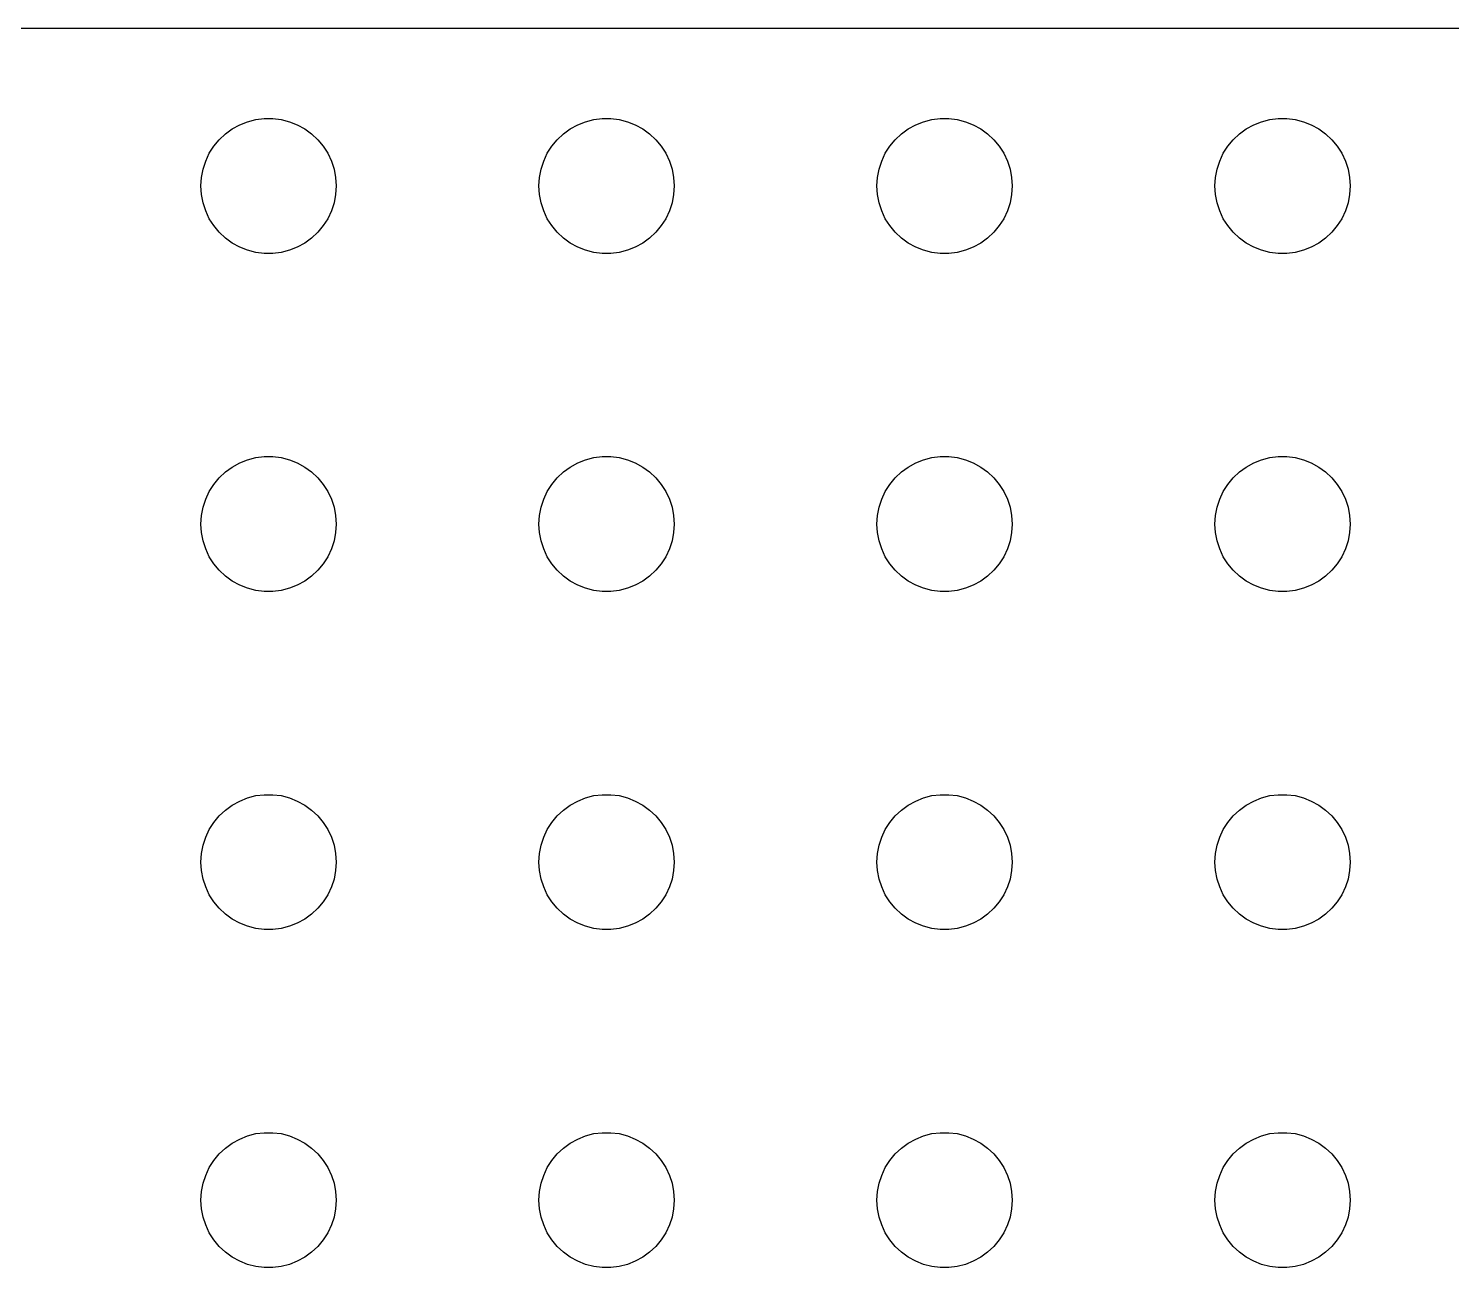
# Model space of a CAD drawing. Header units: metres. Extents: x -134 to 134, y 518 to 1078.
# Drawn here: x -63.2 to 0, y 1023 to 1078 of the extents above; entities that cross this region are included whole.
import ezdxf

# ---------------------------------------------------------------- set-up
doc = ezdxf.new("R2010")
doc.units = ezdxf.units.M

msp = doc.modelspace()

# ---------------------------------------------------------------- linework, layer by layer
for p, q in [((129.814, 1077.99), (-129.814, 1077.99)), ((-54.1075, 1073.53), (-53.7773, 1073.71)), ((-53.7773, 1073.71), (-53.427, 1073.85)), ((-53.427, 1073.85), (-53.0621, 1073.95)), ((-53.0621, 1073.95), (-52.6884, 1073.99)), ((-52.6884, 1073.99), (-52.3116, 1073.99)), ((-52.3116, 1073.99), (-51.9379, 1073.95)), ((-51.9379, 1073.95), (-51.5729, 1073.85)), ((-51.5729, 1073.85), (-51.2227, 1073.71)), ((-51.2227, 1073.71), (-50.8925, 1073.53)), ((-39.1075, 1073.53), (-38.7773, 1073.71)), ((-38.7773, 1073.71), (-38.427, 1073.85)), ((-38.427, 1073.85), (-38.0621, 1073.95)), ((-38.0621, 1073.95), (-37.6884, 1073.99)), ((-37.6884, 1073.99), (-37.3116, 1073.99)), ((-37.3116, 1073.99), (-36.9379, 1073.95)), ((-36.9379, 1073.95), (-36.5729, 1073.85)), ((-36.5729, 1073.85), (-36.2227, 1073.71)), ((-36.2227, 1073.71), (-35.8925, 1073.53)), ((-24.1075, 1073.53), (-23.7773, 1073.71)), ((-23.7773, 1073.71), (-23.427, 1073.85)), ((-23.427, 1073.85), (-23.0621, 1073.95)), ((-23.0621, 1073.95), (-22.6884, 1073.99)), ((-22.6884, 1073.99), (-22.3116, 1073.99)), ((-22.3116, 1073.99), (-21.9379, 1073.95)), ((-21.9379, 1073.95), (-21.5729, 1073.85)), ((-21.5729, 1073.85), (-21.2227, 1073.71)), ((-21.2227, 1073.71), (-20.8925, 1073.53)), ((-9.10747, 1073.53), (-8.77733, 1073.71)), ((-8.77733, 1073.71), (-8.42705, 1073.85)), ((-8.42705, 1073.85), (-8.06213, 1073.95)), ((-8.06213, 1073.95), (-7.68837, 1073.99)), ((-7.68837, 1073.99), (-7.31161, 1073.99)), ((-7.31161, 1073.99), (-6.93785, 1073.95)), ((-6.93785, 1073.95), (-6.57294, 1073.85)), ((-6.57294, 1073.85), (-6.22266, 1073.71)), ((-6.22266, 1073.71), (-5.89252, 1073.53)), ((-54.927, 1072.76), (-54.6869, 1073.05)), ((-54.6869, 1073.05), (-54.4123, 1073.31)), ((-54.4123, 1073.31), (-54.1075, 1073.53)), ((-50.8925, 1073.53), (-50.5877, 1073.31)), ((-50.5877, 1073.31), (-50.3131, 1073.05)), ((-50.3131, 1073.05), (-50.0729, 1072.76)), ((-39.927, 1072.76), (-39.6869, 1073.05)), ((-39.6869, 1073.05), (-39.4123, 1073.31)), ((-39.4123, 1073.31), (-39.1075, 1073.53)), ((-35.8925, 1073.53), (-35.5877, 1073.31)), ((-35.5877, 1073.31), (-35.3131, 1073.05)), ((-35.3131, 1073.05), (-35.0729, 1072.76)), ((-24.927, 1072.76), (-24.6869, 1073.05)), ((-24.6869, 1073.05), (-24.4123, 1073.31)), ((-24.4123, 1073.31), (-24.1075, 1073.53)), ((-20.8925, 1073.53), (-20.5877, 1073.31)), ((-20.5877, 1073.31), (-20.3131, 1073.05)), ((-20.3131, 1073.05), (-20.0729, 1072.76)), ((-9.92705, 1072.76), (-9.6869, 1073.05)), ((-9.6869, 1073.05), (-9.41226, 1073.31)), ((-9.41226, 1073.31), (-9.10747, 1073.53)), ((-5.89252, 1073.53), (-5.58772, 1073.31)), ((-5.58772, 1073.31), (-5.31308, 1073.05)), ((-5.31308, 1073.05), (-5.07294, 1072.76)), ((-55.2893, 1072.1), (-55.1289, 1072.45)), ((-55.1289, 1072.45), (-54.927, 1072.76)), ((-50.0729, 1072.76), (-49.8711, 1072.45)), ((-49.8711, 1072.45), (-49.7107, 1072.1)), ((-40.2893, 1072.1), (-40.1289, 1072.45)), ((-40.1289, 1072.45), (-39.927, 1072.76)), ((-35.0729, 1072.76), (-34.8711, 1072.45)), ((-34.8711, 1072.45), (-34.7107, 1072.1)), ((-25.2893, 1072.1), (-25.1289, 1072.45)), ((-25.1289, 1072.45), (-24.927, 1072.76)), ((-20.0729, 1072.76), (-19.8711, 1072.45)), ((-19.8711, 1072.45), (-19.7107, 1072.1)), ((-10.2893, 1072.1), (-10.1289, 1072.45)), ((-10.1289, 1072.45), (-9.92705, 1072.76)), ((-5.07294, 1072.76), (-4.87108, 1072.45)), ((-4.87108, 1072.45), (-4.71066, 1072.1)), ((-55.4763, 1071.38), (-55.4057, 1071.75)), ((-55.4057, 1071.75), (-55.2893, 1072.1)), ((-49.7107, 1072.1), (-49.5942, 1071.75)), ((-49.5942, 1071.75), (-49.5237, 1071.38)), ((-40.4763, 1071.38), (-40.4057, 1071.75)), ((-40.4057, 1071.75), (-40.2893, 1072.1)), ((-34.7107, 1072.1), (-34.5942, 1071.75)), ((-34.5942, 1071.75), (-34.5237, 1071.38)), ((-25.4763, 1071.38), (-25.4057, 1071.75)), ((-25.4057, 1071.75), (-25.2893, 1072.1)), ((-19.7107, 1072.1), (-19.5942, 1071.75)), ((-19.5942, 1071.75), (-19.5237, 1071.38)), ((-10.4763, 1071.38), (-10.4057, 1071.75)), ((-10.4057, 1071.75), (-10.2893, 1072.1)), ((-4.71066, 1072.1), (-4.59424, 1071.75)), ((-4.59424, 1071.75), (-4.52365, 1071.38)), ((-55.5, 1071), (-55.4763, 1071.38)), ((-49.5237, 1071.38), (-49.5, 1071)), ((-40.5, 1071), (-40.4763, 1071.38)), ((-34.5237, 1071.38), (-34.5, 1071)), ((-25.5, 1071), (-25.4763, 1071.38)), ((-19.5237, 1071.38), (-19.5, 1071)), ((-10.5, 1071), (-10.4763, 1071.38)), ((-4.52365, 1071.38), (-4.5, 1071)), ((-55.4763, 1070.62), (-55.5, 1071)), ((-55.4057, 1070.25), (-55.4763, 1070.62)), ((-49.5237, 1070.62), (-49.5942, 1070.25)), ((-49.5, 1071), (-49.5237, 1070.62)), ((-40.4763, 1070.62), (-40.5, 1071)), ((-40.4057, 1070.25), (-40.4763, 1070.62)), ((-34.5237, 1070.62), (-34.5942, 1070.25)), ((-34.5, 1071), (-34.5237, 1070.62)), ((-25.4763, 1070.62), (-25.5, 1071)), ((-25.4057, 1070.25), (-25.4763, 1070.62)), ((-19.5237, 1070.62), (-19.5942, 1070.25)), ((-19.5, 1071), (-19.5237, 1070.62)), ((-10.4763, 1070.62), (-10.5, 1071)), ((-10.4057, 1070.25), (-10.4763, 1070.62)), ((-4.52365, 1070.62), (-4.59424, 1070.25)), ((-4.5, 1071), (-4.52365, 1070.62)), ((-55.2893, 1069.9), (-55.4057, 1070.25)), ((-55.1289, 1069.55), (-55.2893, 1069.9)), ((-49.7107, 1069.9), (-49.8711, 1069.55)), ((-49.5942, 1070.25), (-49.7107, 1069.9)), ((-40.2893, 1069.9), (-40.4057, 1070.25)), ((-40.1289, 1069.55), (-40.2893, 1069.9)), ((-34.7107, 1069.9), (-34.8711, 1069.55)), ((-34.5942, 1070.25), (-34.7107, 1069.9)), ((-25.2893, 1069.9), (-25.4057, 1070.25)), ((-25.1289, 1069.55), (-25.2893, 1069.9)), ((-19.7107, 1069.9), (-19.8711, 1069.55)), ((-19.5942, 1070.25), (-19.7107, 1069.9)), ((-10.2893, 1069.9), (-10.4057, 1070.25)), ((-10.1289, 1069.55), (-10.2893, 1069.9)), ((-4.71066, 1069.9), (-4.87108, 1069.55)), ((-4.59424, 1070.25), (-4.71066, 1069.9)), ((-54.927, 1069.24), (-55.1289, 1069.55)), ((-54.6869, 1068.95), (-54.927, 1069.24)), ((-50.0729, 1069.24), (-50.3131, 1068.95)), ((-49.8711, 1069.55), (-50.0729, 1069.24)), ((-39.927, 1069.24), (-40.1289, 1069.55)), ((-39.6869, 1068.95), (-39.927, 1069.24)), ((-35.0729, 1069.24), (-35.3131, 1068.95)), ((-34.8711, 1069.55), (-35.0729, 1069.24)), ((-24.927, 1069.24), (-25.1289, 1069.55)), ((-24.6869, 1068.95), (-24.927, 1069.24)), ((-20.0729, 1069.24), (-20.3131, 1068.95)), ((-19.8711, 1069.55), (-20.0729, 1069.24)), ((-9.92705, 1069.24), (-10.1289, 1069.55)), ((-9.6869, 1068.95), (-9.92705, 1069.24)), ((-5.07294, 1069.24), (-5.31308, 1068.95)), ((-4.87108, 1069.55), (-5.07294, 1069.24)), ((-54.4123, 1068.69), (-54.6869, 1068.95)), ((-54.1075, 1068.47), (-54.4123, 1068.69)), ((-50.5877, 1068.69), (-50.8925, 1068.47)), ((-50.3131, 1068.95), (-50.5877, 1068.69)), ((-39.4123, 1068.69), (-39.6869, 1068.95)), ((-39.1075, 1068.47), (-39.4123, 1068.69)), ((-35.5877, 1068.69), (-35.8925, 1068.47)), ((-35.3131, 1068.95), (-35.5877, 1068.69)), ((-24.4123, 1068.69), (-24.6869, 1068.95)), ((-24.1075, 1068.47), (-24.4123, 1068.69)), ((-20.5877, 1068.69), (-20.8925, 1068.47)), ((-20.3131, 1068.95), (-20.5877, 1068.69)), ((-9.41226, 1068.69), (-9.6869, 1068.95)), ((-9.10747, 1068.47), (-9.41226, 1068.69)), ((-5.58772, 1068.69), (-5.89252, 1068.47)), ((-5.31308, 1068.95), (-5.58772, 1068.69)), ((-53.7773, 1068.29), (-54.1075, 1068.47)), ((-53.427, 1068.15), (-53.7773, 1068.29)), ((-53.0621, 1068.05), (-53.427, 1068.15)), ((-52.6884, 1068.01), (-53.0621, 1068.05)), ((-52.3116, 1068.01), (-52.6884, 1068.01)), ((-51.9379, 1068.05), (-52.3116, 1068.01)), ((-51.5729, 1068.15), (-51.9379, 1068.05)), ((-51.2227, 1068.29), (-51.5729, 1068.15)), ((-50.8925, 1068.47), (-51.2227, 1068.29)), ((-38.7773, 1068.29), (-39.1075, 1068.47)), ((-38.427, 1068.15), (-38.7773, 1068.29)), ((-38.0621, 1068.05), (-38.427, 1068.15)), ((-37.6884, 1068.01), (-38.0621, 1068.05)), ((-37.3116, 1068.01), (-37.6884, 1068.01)), ((-36.9379, 1068.05), (-37.3116, 1068.01)), ((-36.5729, 1068.15), (-36.9379, 1068.05)), ((-36.2227, 1068.29), (-36.5729, 1068.15)), ((-35.8925, 1068.47), (-36.2227, 1068.29)), ((-23.7773, 1068.29), (-24.1075, 1068.47)), ((-23.427, 1068.15), (-23.7773, 1068.29)), ((-23.0621, 1068.05), (-23.427, 1068.15)), ((-22.6884, 1068.01), (-23.0621, 1068.05)), ((-22.3116, 1068.01), (-22.6884, 1068.01)), ((-21.9379, 1068.05), (-22.3116, 1068.01)), ((-21.5729, 1068.15), (-21.9379, 1068.05)), ((-21.2227, 1068.29), (-21.5729, 1068.15)), ((-20.8925, 1068.47), (-21.2227, 1068.29)), ((-8.77733, 1068.29), (-9.10747, 1068.47)), ((-8.42705, 1068.15), (-8.77733, 1068.29)), ((-8.06213, 1068.05), (-8.42705, 1068.15)), ((-7.68837, 1068.01), (-8.06213, 1068.05)), ((-7.31161, 1068.01), (-7.68837, 1068.01)), ((-6.93785, 1068.05), (-7.31161, 1068.01)), ((-6.57294, 1068.15), (-6.93785, 1068.05)), ((-6.22266, 1068.29), (-6.57294, 1068.15)), ((-5.89252, 1068.47), (-6.22266, 1068.29)), ((-54.4123, 1058.31), (-54.1075, 1058.53)), ((-54.1075, 1058.53), (-53.7773, 1058.71)), ((-53.7773, 1058.71), (-53.427, 1058.85)), ((-53.427, 1058.85), (-53.0621, 1058.95)), ((-53.0621, 1058.95), (-52.6884, 1058.99)), ((-52.6884, 1058.99), (-52.3116, 1058.99)), ((-52.3116, 1058.99), (-51.9379, 1058.95)), ((-51.9379, 1058.95), (-51.5729, 1058.85)), ((-51.5729, 1058.85), (-51.2227, 1058.71)), ((-51.2227, 1058.71), (-50.8925, 1058.53)), ((-50.8925, 1058.53), (-50.5877, 1058.31)), ((-39.4123, 1058.31), (-39.1075, 1058.53)), ((-39.1075, 1058.53), (-38.7773, 1058.71)), ((-38.7773, 1058.71), (-38.427, 1058.85)), ((-38.427, 1058.85), (-38.0621, 1058.95)), ((-38.0621, 1058.95), (-37.6884, 1058.99)), ((-37.6884, 1058.99), (-37.3116, 1058.99)), ((-37.3116, 1058.99), (-36.9379, 1058.95)), ((-36.9379, 1058.95), (-36.5729, 1058.85)), ((-36.5729, 1058.85), (-36.2227, 1058.71)), ((-36.2227, 1058.71), (-35.8925, 1058.53)), ((-35.8925, 1058.53), (-35.5877, 1058.31)), ((-24.4123, 1058.31), (-24.1075, 1058.53)), ((-24.1075, 1058.53), (-23.7773, 1058.71)), ((-23.7773, 1058.71), (-23.427, 1058.85)), ((-23.427, 1058.85), (-23.0621, 1058.95)), ((-23.0621, 1058.95), (-22.6884, 1058.99)), ((-22.6884, 1058.99), (-22.3116, 1058.99)), ((-22.3116, 1058.99), (-21.9379, 1058.95)), ((-21.9379, 1058.95), (-21.5729, 1058.85)), ((-21.5729, 1058.85), (-21.2227, 1058.71)), ((-21.2227, 1058.71), (-20.8925, 1058.53)), ((-20.8925, 1058.53), (-20.5877, 1058.31)), ((-9.41226, 1058.31), (-9.10747, 1058.53)), ((-9.10747, 1058.53), (-8.77733, 1058.71)), ((-8.77733, 1058.71), (-8.42705, 1058.85)), ((-8.42705, 1058.85), (-8.06213, 1058.95)), ((-8.06213, 1058.95), (-7.68837, 1058.99)), ((-7.68837, 1058.99), (-7.31161, 1058.99)), ((-7.31161, 1058.99), (-6.93785, 1058.95)), ((-6.93785, 1058.95), (-6.57294, 1058.85)), ((-6.57294, 1058.85), (-6.22266, 1058.71)), ((-6.22266, 1058.71), (-5.89252, 1058.53)), ((-5.89252, 1058.53), (-5.58772, 1058.31)), ((-54.927, 1057.76), (-54.6869, 1058.05)), ((-54.6869, 1058.05), (-54.4123, 1058.31)), ((-50.5877, 1058.31), (-50.3131, 1058.05)), ((-50.3131, 1058.05), (-50.0729, 1057.76)), ((-39.927, 1057.76), (-39.6869, 1058.05)), ((-39.6869, 1058.05), (-39.4123, 1058.31)), ((-35.5877, 1058.31), (-35.3131, 1058.05)), ((-35.3131, 1058.05), (-35.0729, 1057.76)), ((-24.927, 1057.76), (-24.6869, 1058.05)), ((-24.6869, 1058.05), (-24.4123, 1058.31)), ((-20.5877, 1058.31), (-20.3131, 1058.05)), ((-20.3131, 1058.05), (-20.0729, 1057.76)), ((-9.92705, 1057.76), (-9.6869, 1058.05)), ((-9.6869, 1058.05), (-9.41226, 1058.31)), ((-5.58772, 1058.31), (-5.31308, 1058.05)), ((-5.31308, 1058.05), (-5.07294, 1057.76)), ((-55.2893, 1057.1), (-55.1289, 1057.45)), ((-55.1289, 1057.45), (-54.927, 1057.76)), ((-50.0729, 1057.76), (-49.8711, 1057.45)), ((-49.8711, 1057.45), (-49.7107, 1057.1)), ((-40.2893, 1057.1), (-40.1289, 1057.45)), ((-40.1289, 1057.45), (-39.927, 1057.76)), ((-35.0729, 1057.76), (-34.8711, 1057.45)), ((-34.8711, 1057.45), (-34.7107, 1057.1)), ((-25.2893, 1057.1), (-25.1289, 1057.45)), ((-25.1289, 1057.45), (-24.927, 1057.76)), ((-20.0729, 1057.76), (-19.8711, 1057.45)), ((-19.8711, 1057.45), (-19.7107, 1057.1)), ((-10.2893, 1057.1), (-10.1289, 1057.45)), ((-10.1289, 1057.45), (-9.92705, 1057.76)), ((-5.07294, 1057.76), (-4.87108, 1057.45)), ((-4.87108, 1057.45), (-4.71066, 1057.1)), ((-55.4763, 1056.38), (-55.4057, 1056.75)), ((-55.4057, 1056.75), (-55.2893, 1057.1)), ((-49.7107, 1057.1), (-49.5942, 1056.75)), ((-49.5942, 1056.75), (-49.5237, 1056.38)), ((-40.4763, 1056.38), (-40.4057, 1056.75)), ((-40.4057, 1056.75), (-40.2893, 1057.1)), ((-34.7107, 1057.1), (-34.5942, 1056.75)), ((-34.5942, 1056.75), (-34.5237, 1056.38)), ((-25.4763, 1056.38), (-25.4057, 1056.75)), ((-25.4057, 1056.75), (-25.2893, 1057.1)), ((-19.7107, 1057.1), (-19.5942, 1056.75)), ((-19.5942, 1056.75), (-19.5237, 1056.38)), ((-10.4763, 1056.38), (-10.4057, 1056.75)), ((-10.4057, 1056.75), (-10.2893, 1057.1)), ((-4.71066, 1057.1), (-4.59424, 1056.75)), ((-4.59424, 1056.75), (-4.52365, 1056.38)), ((-55.5, 1056), (-55.4763, 1056.38)), ((-55.4763, 1055.62), (-55.5, 1056)), ((-49.5237, 1056.38), (-49.5, 1056)), ((-49.5, 1056), (-49.5237, 1055.62)), ((-40.5, 1056), (-40.4763, 1056.38)), ((-40.4763, 1055.62), (-40.5, 1056)), ((-34.5237, 1056.38), (-34.5, 1056)), ((-34.5, 1056), (-34.5237, 1055.62)), ((-25.5, 1056), (-25.4763, 1056.38)), ((-25.4763, 1055.62), (-25.5, 1056)), ((-19.5237, 1056.38), (-19.5, 1056)), ((-19.5, 1056), (-19.5237, 1055.62)), ((-10.5, 1056), (-10.4763, 1056.38)), ((-10.4763, 1055.62), (-10.5, 1056)), ((-4.52365, 1056.38), (-4.5, 1056)), ((-4.5, 1056), (-4.52365, 1055.62)), ((-55.4057, 1055.25), (-55.4763, 1055.62)), ((-49.5237, 1055.62), (-49.5942, 1055.25)), ((-40.4057, 1055.25), (-40.4763, 1055.62)), ((-34.5237, 1055.62), (-34.5942, 1055.25)), ((-25.4057, 1055.25), (-25.4763, 1055.62)), ((-19.5237, 1055.62), (-19.5942, 1055.25)), ((-10.4057, 1055.25), (-10.4763, 1055.62)), ((-4.52365, 1055.62), (-4.59424, 1055.25)), ((-55.2893, 1054.9), (-55.4057, 1055.25)), ((-55.1289, 1054.55), (-55.2893, 1054.9)), ((-49.7107, 1054.9), (-49.8711, 1054.55)), ((-49.5942, 1055.25), (-49.7107, 1054.9)), ((-40.2893, 1054.9), (-40.4057, 1055.25)), ((-40.1289, 1054.55), (-40.2893, 1054.9)), ((-34.7107, 1054.9), (-34.8711, 1054.55)), ((-34.5942, 1055.25), (-34.7107, 1054.9)), ((-25.2893, 1054.9), (-25.4057, 1055.25)), ((-25.1289, 1054.55), (-25.2893, 1054.9)), ((-19.7107, 1054.9), (-19.8711, 1054.55)), ((-19.5942, 1055.25), (-19.7107, 1054.9)), ((-10.2893, 1054.9), (-10.4057, 1055.25)), ((-10.1289, 1054.55), (-10.2893, 1054.9)), ((-4.71066, 1054.9), (-4.87108, 1054.55)), ((-4.59424, 1055.25), (-4.71066, 1054.9)), ((-54.927, 1054.24), (-55.1289, 1054.55)), ((-54.6869, 1053.95), (-54.927, 1054.24)), ((-50.0729, 1054.24), (-50.3131, 1053.95)), ((-49.8711, 1054.55), (-50.0729, 1054.24)), ((-39.927, 1054.24), (-40.1289, 1054.55)), ((-39.6869, 1053.95), (-39.927, 1054.24)), ((-35.0729, 1054.24), (-35.3131, 1053.95)), ((-34.8711, 1054.55), (-35.0729, 1054.24)), ((-24.927, 1054.24), (-25.1289, 1054.55)), ((-24.6869, 1053.95), (-24.927, 1054.24)), ((-20.0729, 1054.24), (-20.3131, 1053.95)), ((-19.8711, 1054.55), (-20.0729, 1054.24)), ((-9.92705, 1054.24), (-10.1289, 1054.55)), ((-9.6869, 1053.95), (-9.92705, 1054.24)), ((-5.07294, 1054.24), (-5.31308, 1053.95)), ((-4.87108, 1054.55), (-5.07294, 1054.24)), ((-54.4123, 1053.69), (-54.6869, 1053.95)), ((-54.1075, 1053.47), (-54.4123, 1053.69)), ((-53.7773, 1053.29), (-54.1075, 1053.47)), ((-50.8925, 1053.47), (-51.2227, 1053.29)), ((-50.5877, 1053.69), (-50.8925, 1053.47)), ((-50.3131, 1053.95), (-50.5877, 1053.69)), ((-39.4123, 1053.69), (-39.6869, 1053.95)), ((-39.1075, 1053.47), (-39.4123, 1053.69)), ((-38.7773, 1053.29), (-39.1075, 1053.47)), ((-35.8925, 1053.47), (-36.2227, 1053.29)), ((-35.5877, 1053.69), (-35.8925, 1053.47)), ((-35.3131, 1053.95), (-35.5877, 1053.69)), ((-24.4123, 1053.69), (-24.6869, 1053.95)), ((-24.1075, 1053.47), (-24.4123, 1053.69)), ((-23.7773, 1053.29), (-24.1075, 1053.47)), ((-20.8925, 1053.47), (-21.2227, 1053.29)), ((-20.5877, 1053.69), (-20.8925, 1053.47)), ((-20.3131, 1053.95), (-20.5877, 1053.69)), ((-9.41226, 1053.69), (-9.6869, 1053.95)), ((-9.10747, 1053.47), (-9.41226, 1053.69)), ((-8.77733, 1053.29), (-9.10747, 1053.47)), ((-5.89252, 1053.47), (-6.22266, 1053.29)), ((-5.58772, 1053.69), (-5.89252, 1053.47)), ((-5.31308, 1053.95), (-5.58772, 1053.69)), ((-53.427, 1053.15), (-53.7773, 1053.29)), ((-53.0621, 1053.05), (-53.427, 1053.15)), ((-52.6884, 1053.01), (-53.0621, 1053.05)), ((-52.3116, 1053.01), (-52.6884, 1053.01)), ((-51.9379, 1053.05), (-52.3116, 1053.01)), ((-51.5729, 1053.15), (-51.9379, 1053.05)), ((-51.2227, 1053.29), (-51.5729, 1053.15)), ((-38.427, 1053.15), (-38.7773, 1053.29)), ((-38.0621, 1053.05), (-38.427, 1053.15)), ((-37.6884, 1053.01), (-38.0621, 1053.05)), ((-37.3116, 1053.01), (-37.6884, 1053.01)), ((-36.9379, 1053.05), (-37.3116, 1053.01)), ((-36.5729, 1053.15), (-36.9379, 1053.05)), ((-36.2227, 1053.29), (-36.5729, 1053.15)), ((-23.427, 1053.15), (-23.7773, 1053.29)), ((-23.0621, 1053.05), (-23.427, 1053.15)), ((-22.6884, 1053.01), (-23.0621, 1053.05)), ((-22.3116, 1053.01), (-22.6884, 1053.01)), ((-21.9379, 1053.05), (-22.3116, 1053.01)), ((-21.5729, 1053.15), (-21.9379, 1053.05)), ((-21.2227, 1053.29), (-21.5729, 1053.15)), ((-8.42705, 1053.15), (-8.77733, 1053.29)), ((-8.06213, 1053.05), (-8.42705, 1053.15)), ((-7.68837, 1053.01), (-8.06213, 1053.05)), ((-7.31161, 1053.01), (-7.68837, 1053.01)), ((-6.93785, 1053.05), (-7.31161, 1053.01)), ((-6.57294, 1053.15), (-6.93785, 1053.05)), ((-6.22266, 1053.29), (-6.57294, 1053.15)), ((-53.0621, 1043.95), (-52.6884, 1043.99)), ((-52.6884, 1043.99), (-52.3116, 1043.99)), ((-52.3116, 1043.99), (-51.9379, 1043.95)), ((-38.0621, 1043.95), (-37.6884, 1043.99)), ((-37.6884, 1043.99), (-37.3116, 1043.99)), ((-37.3116, 1043.99), (-36.9379, 1043.95)), ((-23.0621, 1043.95), (-22.6884, 1043.99)), ((-22.6884, 1043.99), (-22.3116, 1043.99)), ((-22.3116, 1043.99), (-21.9379, 1043.95)), ((-8.06213, 1043.95), (-7.68837, 1043.99)), ((-7.68837, 1043.99), (-7.31161, 1043.99)), ((-7.31161, 1043.99), (-6.93785, 1043.95)), ((-54.4123, 1043.31), (-54.1075, 1043.53)), ((-54.1075, 1043.53), (-53.7773, 1043.71)), ((-53.7773, 1043.71), (-53.427, 1043.85)), ((-53.427, 1043.85), (-53.0621, 1043.95)), ((-51.9379, 1043.95), (-51.5729, 1043.85)), ((-51.5729, 1043.85), (-51.2227, 1043.71)), ((-51.2227, 1043.71), (-50.8925, 1043.53)), ((-50.8925, 1043.53), (-50.5877, 1043.31)), ((-39.4123, 1043.31), (-39.1075, 1043.53)), ((-39.1075, 1043.53), (-38.7773, 1043.71)), ((-38.7773, 1043.71), (-38.427, 1043.85)), ((-38.427, 1043.85), (-38.0621, 1043.95)), ((-36.9379, 1043.95), (-36.5729, 1043.85)), ((-36.5729, 1043.85), (-36.2227, 1043.71)), ((-36.2227, 1043.71), (-35.8925, 1043.53)), ((-35.8925, 1043.53), (-35.5877, 1043.31)), ((-24.4123, 1043.31), (-24.1075, 1043.53)), ((-24.1075, 1043.53), (-23.7773, 1043.71)), ((-23.7773, 1043.71), (-23.427, 1043.85)), ((-23.427, 1043.85), (-23.0621, 1043.95)), ((-21.9379, 1043.95), (-21.5729, 1043.85)), ((-21.5729, 1043.85), (-21.2227, 1043.71)), ((-21.2227, 1043.71), (-20.8925, 1043.53)), ((-20.8925, 1043.53), (-20.5877, 1043.31)), ((-9.41226, 1043.31), (-9.10747, 1043.53)), ((-9.10747, 1043.53), (-8.77733, 1043.71)), ((-8.77733, 1043.71), (-8.42705, 1043.85)), ((-8.42705, 1043.85), (-8.06213, 1043.95)), ((-6.93785, 1043.95), (-6.57294, 1043.85)), ((-6.57294, 1043.85), (-6.22266, 1043.71)), ((-6.22266, 1043.71), (-5.89252, 1043.53)), ((-5.89252, 1043.53), (-5.58772, 1043.31)), ((-55.1289, 1042.45), (-54.927, 1042.76)), ((-54.927, 1042.76), (-54.6869, 1043.05)), ((-54.6869, 1043.05), (-54.4123, 1043.31)), ((-50.5877, 1043.31), (-50.3131, 1043.05)), ((-50.3131, 1043.05), (-50.0729, 1042.76)), ((-50.0729, 1042.76), (-49.8711, 1042.45)), ((-40.1289, 1042.45), (-39.927, 1042.76)), ((-39.927, 1042.76), (-39.6869, 1043.05)), ((-39.6869, 1043.05), (-39.4123, 1043.31)), ((-35.5877, 1043.31), (-35.3131, 1043.05)), ((-35.3131, 1043.05), (-35.0729, 1042.76)), ((-35.0729, 1042.76), (-34.8711, 1042.45)), ((-25.1289, 1042.45), (-24.927, 1042.76)), ((-24.927, 1042.76), (-24.6869, 1043.05)), ((-24.6869, 1043.05), (-24.4123, 1043.31)), ((-20.5877, 1043.31), (-20.3131, 1043.05)), ((-20.3131, 1043.05), (-20.0729, 1042.76)), ((-20.0729, 1042.76), (-19.8711, 1042.45)), ((-10.1289, 1042.45), (-9.92705, 1042.76)), ((-9.92705, 1042.76), (-9.6869, 1043.05)), ((-9.6869, 1043.05), (-9.41226, 1043.31)), ((-5.58772, 1043.31), (-5.31308, 1043.05)), ((-5.31308, 1043.05), (-5.07294, 1042.76)), ((-5.07294, 1042.76), (-4.87108, 1042.45)), ((-55.4057, 1041.75), (-55.2893, 1042.1)), ((-55.2893, 1042.1), (-55.1289, 1042.45)), ((-49.8711, 1042.45), (-49.7107, 1042.1)), ((-49.7107, 1042.1), (-49.5942, 1041.75)), ((-40.4057, 1041.75), (-40.2893, 1042.1)), ((-40.2893, 1042.1), (-40.1289, 1042.45)), ((-34.8711, 1042.45), (-34.7107, 1042.1)), ((-34.7107, 1042.1), (-34.5942, 1041.75)), ((-25.4057, 1041.75), (-25.2893, 1042.1)), ((-25.2893, 1042.1), (-25.1289, 1042.45)), ((-19.8711, 1042.45), (-19.7107, 1042.1)), ((-19.7107, 1042.1), (-19.5942, 1041.75)), ((-10.4057, 1041.75), (-10.2893, 1042.1)), ((-10.2893, 1042.1), (-10.1289, 1042.45)), ((-4.87108, 1042.45), (-4.71066, 1042.1)), ((-4.71066, 1042.1), (-4.59424, 1041.75)), ((-55.4763, 1041.38), (-55.4057, 1041.75)), ((-49.5942, 1041.75), (-49.5237, 1041.38)), ((-40.4763, 1041.38), (-40.4057, 1041.75)), ((-34.5942, 1041.75), (-34.5237, 1041.38)), ((-25.4763, 1041.38), (-25.4057, 1041.75)), ((-19.5942, 1041.75), (-19.5237, 1041.38)), ((-10.4763, 1041.38), (-10.4057, 1041.75)), ((-4.59424, 1041.75), (-4.52365, 1041.38)), ((-55.5, 1041), (-55.4763, 1041.38)), ((-55.4763, 1040.62), (-55.5, 1041)), ((-49.5237, 1041.38), (-49.5, 1041)), ((-49.5, 1041), (-49.5237, 1040.62)), ((-40.5, 1041), (-40.4763, 1041.38)), ((-40.4763, 1040.62), (-40.5, 1041)), ((-34.5237, 1041.38), (-34.5, 1041)), ((-34.5, 1041), (-34.5237, 1040.62)), ((-25.5, 1041), (-25.4763, 1041.38)), ((-25.4763, 1040.62), (-25.5, 1041)), ((-19.5237, 1041.38), (-19.5, 1041)), ((-19.5, 1041), (-19.5237, 1040.62)), ((-10.5, 1041), (-10.4763, 1041.38)), ((-10.4763, 1040.62), (-10.5, 1041)), ((-4.52365, 1041.38), (-4.5, 1041)), ((-4.5, 1041), (-4.52365, 1040.62)), ((-55.4057, 1040.25), (-55.4763, 1040.62)), ((-55.2893, 1039.9), (-55.4057, 1040.25)), ((-49.5942, 1040.25), (-49.7107, 1039.9)), ((-49.5237, 1040.62), (-49.5942, 1040.25)), ((-40.4057, 1040.25), (-40.4763, 1040.62)), ((-40.2893, 1039.9), (-40.4057, 1040.25)), ((-34.5942, 1040.25), (-34.7107, 1039.9)), ((-34.5237, 1040.62), (-34.5942, 1040.25)), ((-25.4057, 1040.25), (-25.4763, 1040.62)), ((-25.2893, 1039.9), (-25.4057, 1040.25)), ((-19.5942, 1040.25), (-19.7107, 1039.9)), ((-19.5237, 1040.62), (-19.5942, 1040.25)), ((-10.4057, 1040.25), (-10.4763, 1040.62)), ((-10.2893, 1039.9), (-10.4057, 1040.25)), ((-4.59424, 1040.25), (-4.71066, 1039.9)), ((-4.52365, 1040.62), (-4.59424, 1040.25)), ((-55.1289, 1039.55), (-55.2893, 1039.9)), ((-54.927, 1039.24), (-55.1289, 1039.55)), ((-49.8711, 1039.55), (-50.0729, 1039.24)), ((-49.7107, 1039.9), (-49.8711, 1039.55)), ((-40.1289, 1039.55), (-40.2893, 1039.9)), ((-39.927, 1039.24), (-40.1289, 1039.55)), ((-34.8711, 1039.55), (-35.0729, 1039.24)), ((-34.7107, 1039.9), (-34.8711, 1039.55)), ((-25.1289, 1039.55), (-25.2893, 1039.9)), ((-24.927, 1039.24), (-25.1289, 1039.55)), ((-19.8711, 1039.55), (-20.0729, 1039.24)), ((-19.7107, 1039.9), (-19.8711, 1039.55)), ((-10.1289, 1039.55), (-10.2893, 1039.9)), ((-9.92705, 1039.24), (-10.1289, 1039.55)), ((-4.87108, 1039.55), (-5.07294, 1039.24)), ((-4.71066, 1039.9), (-4.87108, 1039.55)), ((-54.6869, 1038.95), (-54.927, 1039.24)), ((-54.4123, 1038.69), (-54.6869, 1038.95)), ((-50.3131, 1038.95), (-50.5877, 1038.69)), ((-50.0729, 1039.24), (-50.3131, 1038.95)), ((-39.6869, 1038.95), (-39.927, 1039.24)), ((-39.4123, 1038.69), (-39.6869, 1038.95)), ((-35.3131, 1038.95), (-35.5877, 1038.69)), ((-35.0729, 1039.24), (-35.3131, 1038.95)), ((-24.6869, 1038.95), (-24.927, 1039.24)), ((-24.4123, 1038.69), (-24.6869, 1038.95)), ((-20.3131, 1038.95), (-20.5877, 1038.69)), ((-20.0729, 1039.24), (-20.3131, 1038.95)), ((-9.6869, 1038.95), (-9.92705, 1039.24)), ((-9.41226, 1038.69), (-9.6869, 1038.95)), ((-5.31308, 1038.95), (-5.58772, 1038.69)), ((-5.07294, 1039.24), (-5.31308, 1038.95)), ((-54.1075, 1038.47), (-54.4123, 1038.69)), ((-53.7773, 1038.29), (-54.1075, 1038.47)), ((-53.427, 1038.15), (-53.7773, 1038.29)), ((-51.2227, 1038.29), (-51.5729, 1038.15)), ((-50.8925, 1038.47), (-51.2227, 1038.29)), ((-50.5877, 1038.69), (-50.8925, 1038.47)), ((-39.1075, 1038.47), (-39.4123, 1038.69)), ((-38.7773, 1038.29), (-39.1075, 1038.47)), ((-38.427, 1038.15), (-38.7773, 1038.29)), ((-36.2227, 1038.29), (-36.5729, 1038.15)), ((-35.8925, 1038.47), (-36.2227, 1038.29)), ((-35.5877, 1038.69), (-35.8925, 1038.47)), ((-24.1075, 1038.47), (-24.4123, 1038.69)), ((-23.7773, 1038.29), (-24.1075, 1038.47)), ((-23.427, 1038.15), (-23.7773, 1038.29)), ((-21.2227, 1038.29), (-21.5729, 1038.15)), ((-20.8925, 1038.47), (-21.2227, 1038.29)), ((-20.5877, 1038.69), (-20.8925, 1038.47)), ((-9.10747, 1038.47), (-9.41226, 1038.69)), ((-8.77733, 1038.29), (-9.10747, 1038.47)), ((-8.42705, 1038.15), (-8.77733, 1038.29)), ((-6.22266, 1038.29), (-6.57294, 1038.15)), ((-5.89252, 1038.47), (-6.22266, 1038.29)), ((-5.58772, 1038.69), (-5.89252, 1038.47)), ((-53.0621, 1038.05), (-53.427, 1038.15)), ((-52.6884, 1038.01), (-53.0621, 1038.05)), ((-52.3116, 1038.01), (-52.6884, 1038.01)), ((-51.9379, 1038.05), (-52.3116, 1038.01)), ((-51.5729, 1038.15), (-51.9379, 1038.05)), ((-38.0621, 1038.05), (-38.427, 1038.15)), ((-37.6884, 1038.01), (-38.0621, 1038.05)), ((-37.3116, 1038.01), (-37.6884, 1038.01)), ((-36.9379, 1038.05), (-37.3116, 1038.01)), ((-36.5729, 1038.15), (-36.9379, 1038.05)), ((-23.0621, 1038.05), (-23.427, 1038.15)), ((-22.6884, 1038.01), (-23.0621, 1038.05)), ((-22.3116, 1038.01), (-22.6884, 1038.01)), ((-21.9379, 1038.05), (-22.3116, 1038.01)), ((-21.5729, 1038.15), (-21.9379, 1038.05)), ((-8.06213, 1038.05), (-8.42705, 1038.15)), ((-7.68837, 1038.01), (-8.06213, 1038.05)), ((-7.31161, 1038.01), (-7.68837, 1038.01)), ((-6.93785, 1038.05), (-7.31161, 1038.01)), ((-6.57294, 1038.15), (-6.93785, 1038.05)), ((-53.7773, 1028.71), (-53.427, 1028.85)), ((-53.427, 1028.85), (-53.0621, 1028.95)), ((-53.0621, 1028.95), (-52.6884, 1028.99)), ((-52.6884, 1028.99), (-52.3116, 1028.99)), ((-52.3116, 1028.99), (-51.9379, 1028.95)), ((-51.9379, 1028.95), (-51.5729, 1028.85)), ((-51.5729, 1028.85), (-51.2227, 1028.71)), ((-38.7773, 1028.71), (-38.427, 1028.85)), ((-38.427, 1028.85), (-38.0621, 1028.95)), ((-38.0621, 1028.95), (-37.6884, 1028.99)), ((-37.6884, 1028.99), (-37.3116, 1028.99)), ((-37.3116, 1028.99), (-36.9379, 1028.95)), ((-36.9379, 1028.95), (-36.5729, 1028.85)), ((-36.5729, 1028.85), (-36.2227, 1028.71)), ((-23.7773, 1028.71), (-23.427, 1028.85)), ((-23.427, 1028.85), (-23.0621, 1028.95)), ((-23.0621, 1028.95), (-22.6884, 1028.99)), ((-22.6884, 1028.99), (-22.3116, 1028.99)), ((-22.3116, 1028.99), (-21.9379, 1028.95)), ((-21.9379, 1028.95), (-21.5729, 1028.85)), ((-21.5729, 1028.85), (-21.2227, 1028.71)), ((-8.77733, 1028.71), (-8.42705, 1028.85)), ((-8.42705, 1028.85), (-8.06213, 1028.95)), ((-8.06213, 1028.95), (-7.68837, 1028.99)), ((-7.68837, 1028.99), (-7.31161, 1028.99)), ((-7.31161, 1028.99), (-6.93785, 1028.95)), ((-6.93785, 1028.95), (-6.57294, 1028.85)), ((-6.57294, 1028.85), (-6.22266, 1028.71)), ((-54.6869, 1028.05), (-54.4123, 1028.31)), ((-54.4123, 1028.31), (-54.1075, 1028.53)), ((-54.1075, 1028.53), (-53.7773, 1028.71)), ((-51.2227, 1028.71), (-50.8925, 1028.53)), ((-50.8925, 1028.53), (-50.5877, 1028.31)), ((-50.5877, 1028.31), (-50.3131, 1028.05)), ((-39.6869, 1028.05), (-39.4123, 1028.31)), ((-39.4123, 1028.31), (-39.1075, 1028.53)), ((-39.1075, 1028.53), (-38.7773, 1028.71)), ((-36.2227, 1028.71), (-35.8925, 1028.53)), ((-35.8925, 1028.53), (-35.5877, 1028.31)), ((-35.5877, 1028.31), (-35.3131, 1028.05)), ((-24.6869, 1028.05), (-24.4123, 1028.31)), ((-24.4123, 1028.31), (-24.1075, 1028.53)), ((-24.1075, 1028.53), (-23.7773, 1028.71)), ((-21.2227, 1028.71), (-20.8925, 1028.53)), ((-20.8925, 1028.53), (-20.5877, 1028.31)), ((-20.5877, 1028.31), (-20.3131, 1028.05)), ((-9.6869, 1028.05), (-9.41226, 1028.31)), ((-9.41226, 1028.31), (-9.10747, 1028.53)), ((-9.10747, 1028.53), (-8.77733, 1028.71)), ((-6.22266, 1028.71), (-5.89252, 1028.53)), ((-5.89252, 1028.53), (-5.58772, 1028.31)), ((-5.58772, 1028.31), (-5.31308, 1028.05)), ((-55.1289, 1027.45), (-54.927, 1027.76)), ((-54.927, 1027.76), (-54.6869, 1028.05)), ((-50.3131, 1028.05), (-50.0729, 1027.76)), ((-50.0729, 1027.76), (-49.8711, 1027.45)), ((-40.1289, 1027.45), (-39.927, 1027.76)), ((-39.927, 1027.76), (-39.6869, 1028.05)), ((-35.3131, 1028.05), (-35.0729, 1027.76)), ((-35.0729, 1027.76), (-34.8711, 1027.45)), ((-25.1289, 1027.45), (-24.927, 1027.76)), ((-24.927, 1027.76), (-24.6869, 1028.05)), ((-20.3131, 1028.05), (-20.0729, 1027.76)), ((-20.0729, 1027.76), (-19.8711, 1027.45)), ((-10.1289, 1027.45), (-9.92705, 1027.76)), ((-9.92705, 1027.76), (-9.6869, 1028.05)), ((-5.31308, 1028.05), (-5.07294, 1027.76)), ((-5.07294, 1027.76), (-4.87108, 1027.45)), ((-55.4057, 1026.75), (-55.2893, 1027.1)), ((-55.2893, 1027.1), (-55.1289, 1027.45)), ((-49.8711, 1027.45), (-49.7107, 1027.1)), ((-49.7107, 1027.1), (-49.5942, 1026.75)), ((-40.4057, 1026.75), (-40.2893, 1027.1)), ((-40.2893, 1027.1), (-40.1289, 1027.45)), ((-34.8711, 1027.45), (-34.7107, 1027.1)), ((-34.7107, 1027.1), (-34.5942, 1026.75)), ((-25.4057, 1026.75), (-25.2893, 1027.1)), ((-25.2893, 1027.1), (-25.1289, 1027.45)), ((-19.8711, 1027.45), (-19.7107, 1027.1)), ((-19.7107, 1027.1), (-19.5942, 1026.75)), ((-10.4057, 1026.75), (-10.2893, 1027.1)), ((-10.2893, 1027.1), (-10.1289, 1027.45)), ((-4.87108, 1027.45), (-4.71066, 1027.1)), ((-4.71066, 1027.1), (-4.59424, 1026.75)), ((-55.5, 1026), (-55.4763, 1026.38)), ((-55.4763, 1026.38), (-55.4057, 1026.75)), ((-49.5942, 1026.75), (-49.5237, 1026.38)), ((-49.5237, 1026.38), (-49.5, 1026)), ((-40.5, 1026), (-40.4763, 1026.38)), ((-40.4763, 1026.38), (-40.4057, 1026.75)), ((-34.5942, 1026.75), (-34.5237, 1026.38)), ((-34.5237, 1026.38), (-34.5, 1026)), ((-25.5, 1026), (-25.4763, 1026.38)), ((-25.4763, 1026.38), (-25.4057, 1026.75)), ((-19.5942, 1026.75), (-19.5237, 1026.38)), ((-19.5237, 1026.38), (-19.5, 1026)), ((-10.5, 1026), (-10.4763, 1026.38)), ((-10.4763, 1026.38), (-10.4057, 1026.75)), ((-4.59424, 1026.75), (-4.52365, 1026.38)), ((-4.52365, 1026.38), (-4.5, 1026)), ((-55.4763, 1025.62), (-55.5, 1026)), ((-49.5, 1026), (-49.5237, 1025.62)), ((-40.4763, 1025.62), (-40.5, 1026)), ((-34.5, 1026), (-34.5237, 1025.62)), ((-25.4763, 1025.62), (-25.5, 1026)), ((-19.5, 1026), (-19.5237, 1025.62)), ((-10.4763, 1025.62), (-10.5, 1026)), ((-4.5, 1026), (-4.52365, 1025.62)), ((-55.4057, 1025.25), (-55.4763, 1025.62)), ((-55.2893, 1024.9), (-55.4057, 1025.25)), ((-49.5942, 1025.25), (-49.7107, 1024.9)), ((-49.5237, 1025.62), (-49.5942, 1025.25)), ((-40.4057, 1025.25), (-40.4763, 1025.62)), ((-40.2893, 1024.9), (-40.4057, 1025.25)), ((-34.5942, 1025.25), (-34.7107, 1024.9)), ((-34.5237, 1025.62), (-34.5942, 1025.25)), ((-25.4057, 1025.25), (-25.4763, 1025.62)), ((-25.2893, 1024.9), (-25.4057, 1025.25)), ((-19.5942, 1025.25), (-19.7107, 1024.9)), ((-19.5237, 1025.62), (-19.5942, 1025.25)), ((-10.4057, 1025.25), (-10.4763, 1025.62)), ((-10.2893, 1024.9), (-10.4057, 1025.25)), ((-4.59424, 1025.25), (-4.71066, 1024.9)), ((-4.52365, 1025.62), (-4.59424, 1025.25)), ((-55.1289, 1024.55), (-55.2893, 1024.9)), ((-54.927, 1024.24), (-55.1289, 1024.55)), ((-49.8711, 1024.55), (-50.0729, 1024.24)), ((-49.7107, 1024.9), (-49.8711, 1024.55)), ((-40.1289, 1024.55), (-40.2893, 1024.9)), ((-39.927, 1024.24), (-40.1289, 1024.55)), ((-34.8711, 1024.55), (-35.0729, 1024.24)), ((-34.7107, 1024.9), (-34.8711, 1024.55)), ((-25.1289, 1024.55), (-25.2893, 1024.9)), ((-24.927, 1024.24), (-25.1289, 1024.55)), ((-19.8711, 1024.55), (-20.0729, 1024.24)), ((-19.7107, 1024.9), (-19.8711, 1024.55)), ((-10.1289, 1024.55), (-10.2893, 1024.9)), ((-9.92705, 1024.24), (-10.1289, 1024.55)), ((-4.87108, 1024.55), (-5.07294, 1024.24)), ((-4.71066, 1024.9), (-4.87108, 1024.55)), ((-54.6869, 1023.95), (-54.927, 1024.24)), ((-54.4123, 1023.69), (-54.6869, 1023.95)), ((-50.3131, 1023.95), (-50.5877, 1023.69)), ((-50.0729, 1024.24), (-50.3131, 1023.95)), ((-39.6869, 1023.95), (-39.927, 1024.24)), ((-39.4123, 1023.69), (-39.6869, 1023.95)), ((-35.3131, 1023.95), (-35.5877, 1023.69)), ((-35.0729, 1024.24), (-35.3131, 1023.95)), ((-24.6869, 1023.95), (-24.927, 1024.24)), ((-24.4123, 1023.69), (-24.6869, 1023.95)), ((-20.3131, 1023.95), (-20.5877, 1023.69)), ((-20.0729, 1024.24), (-20.3131, 1023.95)), ((-9.6869, 1023.95), (-9.92705, 1024.24)), ((-9.41226, 1023.69), (-9.6869, 1023.95)), ((-5.31308, 1023.95), (-5.58772, 1023.69)), ((-5.07294, 1024.24), (-5.31308, 1023.95)), ((-54.1075, 1023.47), (-54.4123, 1023.69)), ((-53.7773, 1023.29), (-54.1075, 1023.47)), ((-53.427, 1023.15), (-53.7773, 1023.29)), ((-53.0621, 1023.05), (-53.427, 1023.15)), ((-51.5729, 1023.15), (-51.9379, 1023.05)), ((-51.2227, 1023.29), (-51.5729, 1023.15)), ((-50.8925, 1023.47), (-51.2227, 1023.29)), ((-50.5877, 1023.69), (-50.8925, 1023.47)), ((-39.1075, 1023.47), (-39.4123, 1023.69)), ((-38.7773, 1023.29), (-39.1075, 1023.47)), ((-38.427, 1023.15), (-38.7773, 1023.29)), ((-38.0621, 1023.05), (-38.427, 1023.15)), ((-36.5729, 1023.15), (-36.9379, 1023.05)), ((-36.2227, 1023.29), (-36.5729, 1023.15)), ((-35.8925, 1023.47), (-36.2227, 1023.29)), ((-35.5877, 1023.69), (-35.8925, 1023.47)), ((-24.1075, 1023.47), (-24.4123, 1023.69)), ((-23.7773, 1023.29), (-24.1075, 1023.47)), ((-23.427, 1023.15), (-23.7773, 1023.29)), ((-23.0621, 1023.05), (-23.427, 1023.15)), ((-21.5729, 1023.15), (-21.9379, 1023.05)), ((-21.2227, 1023.29), (-21.5729, 1023.15)), ((-20.8925, 1023.47), (-21.2227, 1023.29)), ((-20.5877, 1023.69), (-20.8925, 1023.47)), ((-9.10747, 1023.47), (-9.41226, 1023.69)), ((-8.77733, 1023.29), (-9.10747, 1023.47)), ((-8.42705, 1023.15), (-8.77733, 1023.29)), ((-8.06213, 1023.05), (-8.42705, 1023.15)), ((-6.57294, 1023.15), (-6.93785, 1023.05)), ((-6.22266, 1023.29), (-6.57294, 1023.15)), ((-5.89252, 1023.47), (-6.22266, 1023.29)), ((-5.58772, 1023.69), (-5.89252, 1023.47)), ((-52.6884, 1023.01), (-53.0621, 1023.05)), ((-52.3116, 1023.01), (-52.6884, 1023.01)), ((-51.9379, 1023.05), (-52.3116, 1023.01)), ((-37.6884, 1023.01), (-38.0621, 1023.05)), ((-37.3116, 1023.01), (-37.6884, 1023.01)), ((-36.9379, 1023.05), (-37.3116, 1023.01)), ((-22.6884, 1023.01), (-23.0621, 1023.05)), ((-22.3116, 1023.01), (-22.6884, 1023.01)), ((-21.9379, 1023.05), (-22.3116, 1023.01)), ((-7.68837, 1023.01), (-8.06213, 1023.05)), ((-7.31161, 1023.01), (-7.68837, 1023.01)), ((-6.93785, 1023.05), (-7.31161, 1023.01))]:
    msp.add_line(p, q)

doc.saveas('drawing.dxf')
